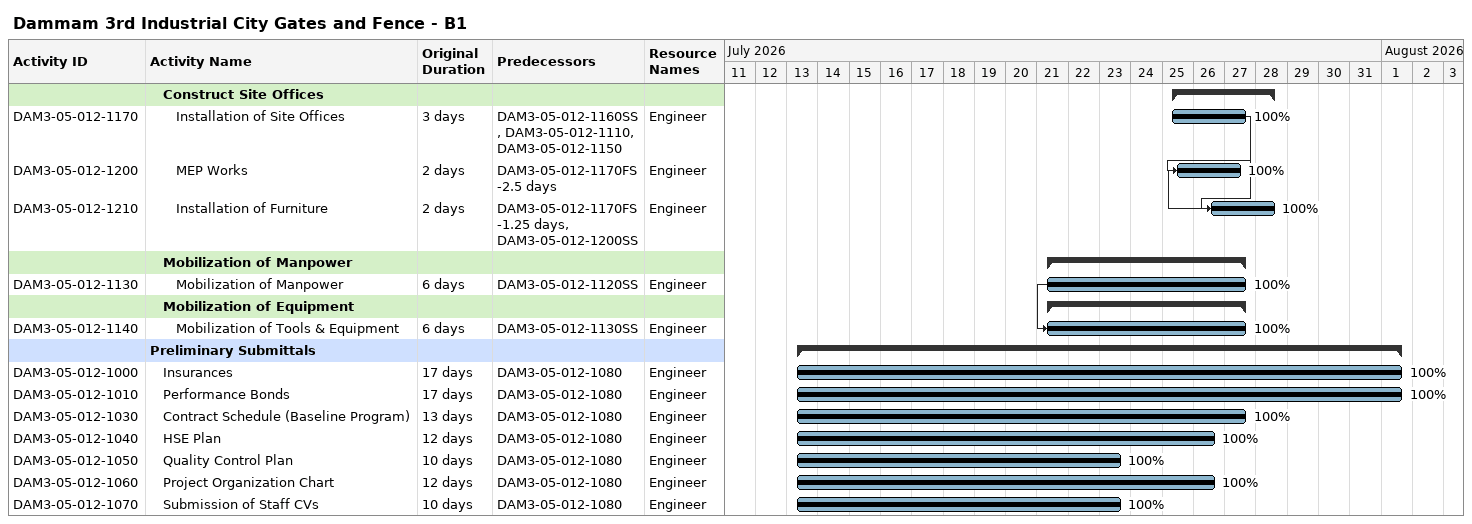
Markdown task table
Dammam 3rd Industrial City Gates and Fence - B1

| ID | Level | Task | Original duration | Start | Finish | Predecessors | Resources | % complete |
|---|---|---|---|---|---|---|---|---|
|  | 2 | **Construct Site Offices** |  | 2026-07-25 | 2026-07-28 |  |  |  |
| DAM3-05-012-1170 | 3 | Installation of Site Offices | 3d | 2026-07-25 | 2026-07-27 | DAM3-05-012-1160SS, DAM3-05-012-1110, DAM3-05-012-1150 | Engineer | 100 |
| DAM3-05-012-1200 | 3 | MEP Works | 2d | 2026-07-25 | 2026-07-27 | DAM3-05-012-1170FS-2.5d | Engineer | 100 |
| DAM3-05-012-1210 | 3 | Installation of Furniture | 2d | 2026-07-26 | 2026-07-28 | DAM3-05-012-1170FS-1.25d, DAM3-05-012-1200SS | Engineer | 100 |
|  | 2 | **Mobilization of Manpower** |  | 2026-07-21 | 2026-07-27 |  |  |  |
| DAM3-05-012-1130 | 3 | Mobilization of Manpower | 6d | 2026-07-21 | 2026-07-27 | DAM3-05-012-1120SS | Engineer | 100 |
|  | 2 | **Mobilization of Equipment** |  | 2026-07-21 | 2026-07-27 |  |  |  |
| DAM3-05-012-1140 | 3 | Mobilization of Tools & Equipment | 6d | 2026-07-21 | 2026-07-27 | DAM3-05-012-1130SS | Engineer | 100 |
|  | 1 | **Preliminary Submittals** |  | 2026-07-13 | 2026-08-01 |  |  |  |
| DAM3-05-012-1000 | 2 | Insurances | 17d | 2026-07-13 | 2026-08-01 | DAM3-05-012-1080 | Engineer | 100 |
| DAM3-05-012-1010 | 2 | Performance Bonds | 17d | 2026-07-13 | 2026-08-01 | DAM3-05-012-1080 | Engineer | 100 |
| DAM3-05-012-1030 | 2 | Contract Schedule (Baseline Program) | 13d | 2026-07-13 | 2026-07-27 | DAM3-05-012-1080 | Engineer | 100 |
| DAM3-05-012-1040 | 2 | HSE Plan | 12d | 2026-07-13 | 2026-07-26 | DAM3-05-012-1080 | Engineer | 100 |
| DAM3-05-012-1050 | 2 | Quality Control Plan | 10d | 2026-07-13 | 2026-07-23 | DAM3-05-012-1080 | Engineer | 100 |
| DAM3-05-012-1060 | 2 | Project Organization Chart | 12d | 2026-07-13 | 2026-07-26 | DAM3-05-012-1080 | Engineer | 100 |
| DAM3-05-012-1070 | 2 | Submission of Staff CVs | 10d | 2026-07-13 | 2026-07-23 | DAM3-05-012-1080 | Engineer | 100 |
